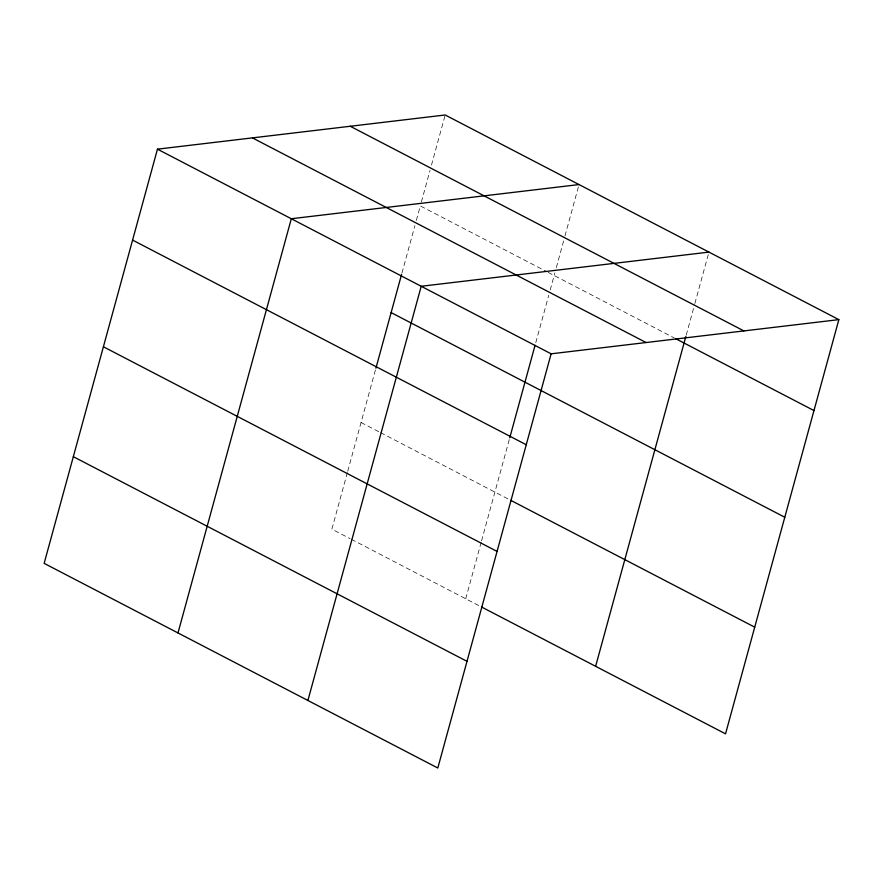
<?xml version="1.0" encoding="UTF-8"?>
<svg xmlns="http://www.w3.org/2000/svg" width="883" height="883" viewBox="0 0 883 883"><rect width="100%" height="100%" fill="white"/><g stroke="black" fill="none" stroke-linecap="round" stroke-linejoin="round"><path stroke-width="0.66" stroke-dasharray="4.42 3.31" d="M347.361 472.56L331.876 529.182L350.121 538.674M347.725 471.235L375.551 369.536M401.931 273.09L414.911 225.673M416.346 220.408L420.308 205.916L546.853 271.699M421.39 201.964L430.043 170.331M431.489 165.066L445.187 114.989M465.716 598.773L481.213 542.14M481.577 540.815L509.392 439.116M535.782 342.67L548.751 295.253M550.197 289.988L554.877 272.869M556.323 267.593L564.612 237.284M564.977 235.96L579.027 184.569M686.223 335.132L694.524 304.823M694.877 303.498L708.585 253.421M548.067 272.339L674.347 337.99M361.059 422.504L379.304 431.997M380.529 432.626L508.255 499.038M351.346 539.303L480.286 606.345"/><path stroke-width="1.32" d="M838.85 319.635L445.187 114.989L157.461 149.161L44.15 563.365L437.813 768.011L551.124 353.818L838.85 319.635L725.539 733.839L481.5 606.974M177.991 632.945L291.313 218.741L579.027 184.569M375.915 368.211L401.577 274.403M307.902 700.484L421.213 286.28L708.939 252.108M509.756 437.791L535.065 345.297M595.628 666.301L685.87 336.445M350.242 126.258L743.905 330.915M675.561 338.619L813.971 410.573M252.417 137.88L646.08 342.538M157.461 149.161L551.124 353.818M391.125 312.593L784.788 517.25M132.582 240.088L526.246 444.745M510.683 500.297L754.722 627.162M103.399 346.765L497.063 551.422M73.333 456.677L466.997 661.334"/></g></svg>
